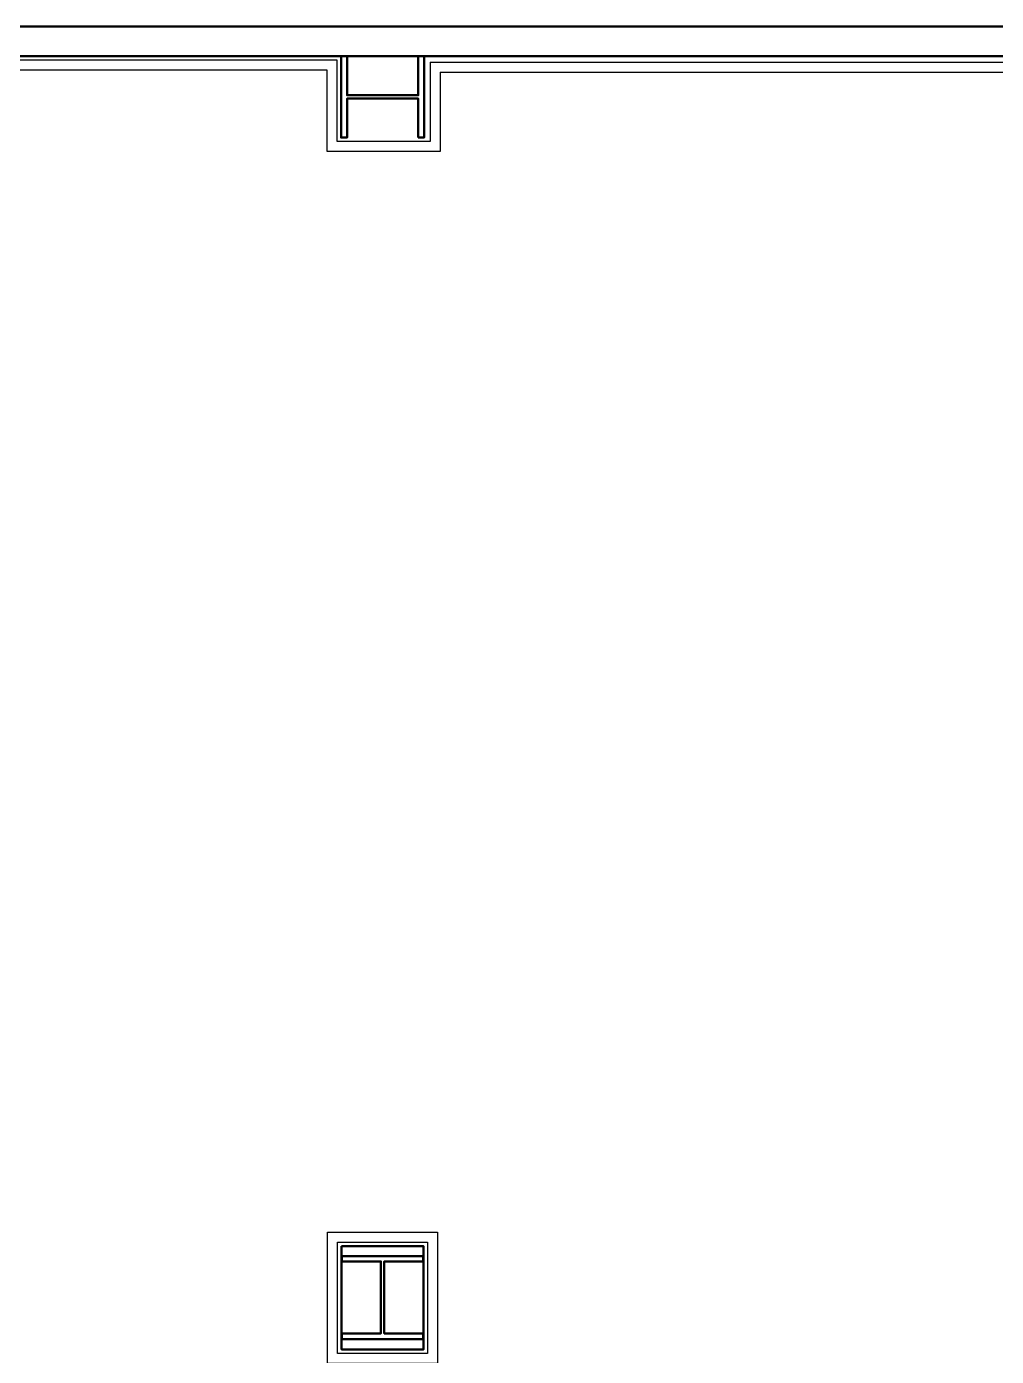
# Model space of a CAD drawing. Header units: millimetres. Extents: x 0 to 31017, y 0 to 21335.
# Drawn here: x 12528 to 13013, y 19214 to 19879 of the extents above; entities that cross this region are included whole.
import ezdxf
from ezdxf import colors
from ezdxf.entities.mleader import LeaderData, LeaderLine
from ezdxf.enums import TextEntityAlignment as Align
from ezdxf.math import Vec2, Vec3

# ---------------------------------------------------------------- set-up
doc = ezdxf.new("R2010")
doc.units = ezdxf.units.MM
doc.layers.add('PDF_幾何圖形', color=7, linetype='Continuous')
doc.styles.get("Standard").update_dxf_attribs({"font": 'arial.ttf'})

# ---------------------------------------------------------------- blocks, each defined once
blk = doc.blocks.new('3F庫板圖灰底')
at = {"color": 8}
for points in [[(103157.5, -8411.07), (103111.02, -8411.07), (103111.02, -8370.44), (102406.52, -8370.44), (102406.52, -8411.07), (102361.04, -8411.07), (102361.04, -8370.44), (101656.54, -8370.44), (101656.54, -8411.07), (101611.48, -8411.07), (101611.48, -8370.44), (100912.06, -8370.44), (100912.06, -8417), (100865.5, -8417), (100865.5, -8960.67), (100912.06, -8960.67), (100912.06, -9016.73), (100865.5, -9016.73), (100865.5, -9095.57)], [(103157.5, -8371.44), (103860, -8371.44), (103860, -8412.07), (103901.48, -8412.07), (103901.48, -8965.59), (103860, -8965.59), (103860, -9008.72)], [(103157.5, -8371.44), (103157.5, -8411.07)], [(103162.5, -8416.07), (103106.02, -8416.07), (103106.02, -8375.44), (102411.52, -8375.44), (102411.52, -8416.07), (102356.04, -8416.07), (102356.04, -8375.44), (101661.54, -8375.44), (101661.54, -8416.07), (101606.48, -8416.07), (101606.48, -8375.44), (100917.06, -8375.44), (100917.06, -8422), (100870.5, -8422), (100870.5, -8955.67), (100917.06, -8955.67), (100917.06, -9021.73), (100870.5, -9021.73), (100870.5, -9095.57)], [(103162.5, -8376.44), (103855, -8376.44), (103855, -8417.07), (103896.48, -8417.07), (103896.48, -8960.59), (103855, -8960.59), (103855, -9008.72)], [(103162.5, -8376.44), (103162.5, -8416.07)]]:
    blk.add_lwpolyline(points, dxfattribs=at)
for points in [[(103106.26, -8956.16), (103161.26, -8956.16), (103161.26, -9021.66), (103106.26, -9021.66)], [(103111.26, -8961.16), (103156.26, -8961.16), (103156.26, -9016.66), (103111.26, -9016.66)]]:
    blk.add_lwpolyline(points, close=True, dxfattribs=at)
blk = doc.blocks.new('_DetailCallout')
at = {"color": 0, "linetype": 'ByBlock', "lineweight": -2, "transparency": 16777216}
blk.add_line((8, 0), (-8, 0), dxfattribs=at)
blk.add_circle((0, 0), 8, dxfattribs=at)
at = {"color": 0, "transparency": 16777216}
for tag, p in [('視圖號碼', (0, 1)), ('圖紙號碼', (0, -6))]:
    blk.add_attdef(tag, text='', height=3, dxfattribs=at).set_placement(p, align=Align.CENTER)

msp = doc.modelspace()

# ---------------------------------------------------------------- linework, layer by layer
at = {"color": 251, "lineweight": 200, "true_color": 0x636466}
msp.add_lwpolyline([(12685.37, 19269.13), (12726.37, 19269.13), (12726.37, 19217.63), (12685.37, 19217.63)], close=True, dxfattribs=at)
at = {"layer": 'PDF_幾何圖形', "color": 251, "lineweight": 200, "true_color": 0x636466}
for points in [[(13491.4, 19878.67), (13491.4, 19693.29), (13476.59, 19693.29), (13476.59, 19863.85), (10974.82, 19863.85), (10974.82, 19878.67)], [(12723.65, 19823.22), (12726.61, 19823.22), (12726.61, 19863.85), (12723.65, 19863.85), (12723.65, 19844.38), (12688.1, 19844.38), (12688.1, 19863.85), (12685.13, 19863.85), (12685.13, 19823.22), (12688.1, 19823.22), (12688.1, 19842.69), (12723.65, 19842.69)], [(12685.56, 19225.61), (12685.56, 19222.64), (12726.19, 19222.64), (12726.19, 19225.61), (12706.72, 19225.61), (12706.72, 19261.58), (12726.19, 19261.58), (12726.19, 19264.12), (12685.56, 19264.12), (12685.56, 19261.58), (12705.02, 19261.58), (12705.02, 19225.61)]]:
    msp.add_lwpolyline(points, close=True, dxfattribs=at)

# ---------------------------------------------------------------- block references
at = {"color": 251, "lineweight": 200, "true_color": 0x636466}
msp.add_blockref('3F庫板圖灰底', (-90427.89, 28232.3), dxfattribs=at)

# ---------------------------------------------------------------- leaders
at = {"color": 175, "true_color": 0x4554a5}
ml = msp.add_multileader_block('Standard', dxfattribs=at)
ml.set_content('_DetailCallout', color=(69, 84, 165), scale=15)
ml.set_attribute('視圖號碼', '冷藏庫', width=0)
ml.set_attribute('圖紙號碼', 'A機', width=0)
ml.set_leader_properties()
ml.build(insert=Vec2(0, 0))
ml.multileader.update_dxf_attribs({"leader_type": 0})
ctx = ml.context
ctx.base_point, ctx.plane_origin = Vec3(13190.86, 19361.87), Vec3(13310.86, 19361.87)
notes = []
notes.append((ctx, [(0, (0, 0, 0), (0, 0), (1, 0), 1, [])]))
ctx.block.insert = Vec3(13310.86, 19361.87)
for ctx, leaders in notes:
    for number, flags, end, landing, length, lines in leaders:
        leader = LeaderData()
        leader.index, (leader.has_last_leader_line, leader.has_dogleg_vector, leader.attachment_direction) = number, flags
        leader.last_leader_point, leader.dogleg_vector, leader.dogleg_length = Vec3(end), Vec3(landing), length
        for number, points, colour, breaks in lines:
            line = LeaderLine()
            line.index, line.vertices, line.color, line.breaks = number, Vec3.list(points), colors.encode_raw_color(colour), breaks
            leader.lines.append(line)
        ctx.leaders.append(leader)

doc.saveas('drawing.dxf')
